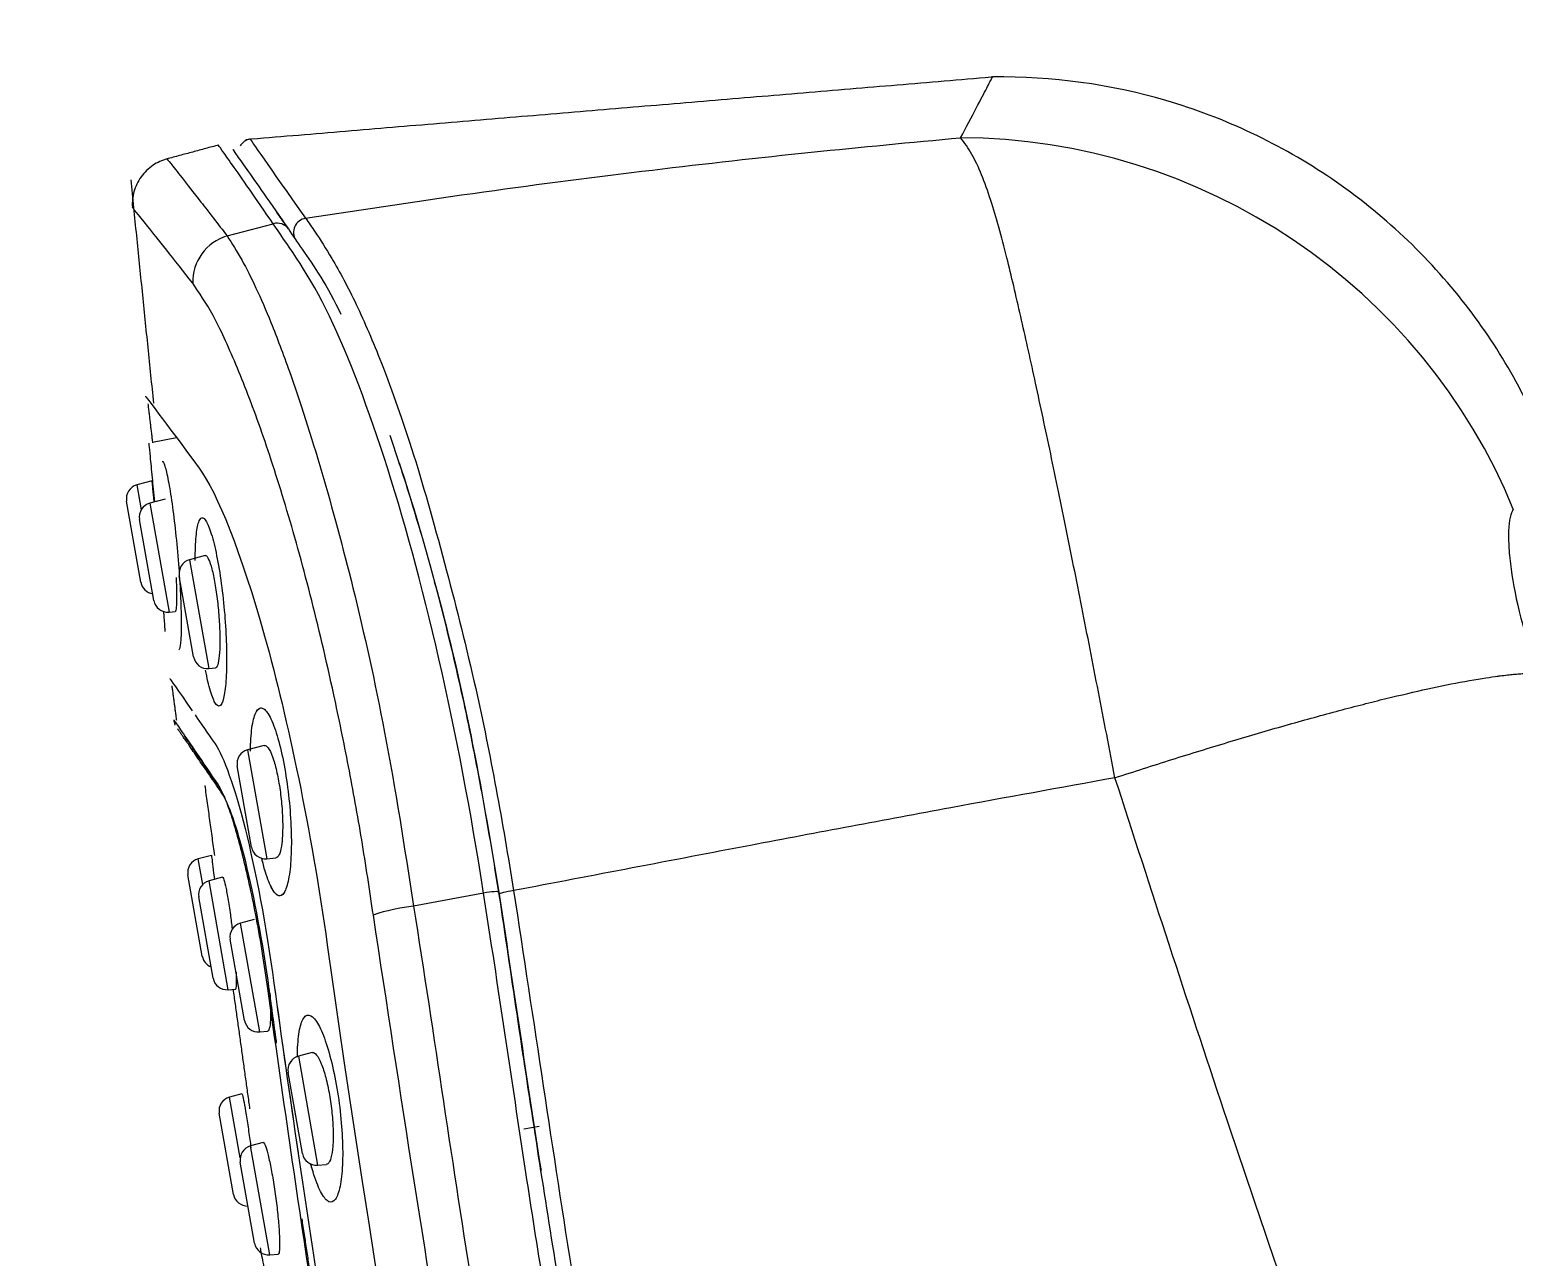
# Model space of a CAD drawing. Extents: x 0 to 3160, y 0 to 2315.
# Drawn here: x 2023.02 to 2054.55, y 1278.86 to 1304.92 of the extents above; entities that cross this region are included whole.
import ezdxf

# ---------------------------------------------------------------- set-up
doc = ezdxf.new("R2010")
doc.units = 0
doc.header["$LTSCALE"] = 10
doc.header["$MEASUREMENT"] = 0
doc.header["$PDMODE"] = 3
doc.header["$PDSIZE"] = -10
doc.layers.get('0').update_dxf_attribs({"linetype": 'CONTINUOUS'})
doc.layers.get('DEFPOINTS').update_dxf_attribs({"linetype": 'CONTINUOUS'})
doc.layers.add('1', color=7, linetype='CONTINUOUS')
doc.styles.add('Daelim Dimension', font='\x7f\x7f\x7f\x7f.TTF')
doc.dimstyles.new('DEFAULT', dxfattribs={"dimscale": 2, "dimtxt": 2, "dimasz": 2, "dimexe": 0, "dimexo": 2, "dimgap": 1, "dimtad": 1, "dimdec": 1, "dimzin": 9, "dimdsep": 46, "dimtxsty": 'Daelim Dimension', "dimcen": 0.5, "dimclrd": 252, "dimclre": 252, "dimclrt": 3, "dimadec": 1, "dimazin": 0, "dimtfac": 1, "dimtdec": 1, "dimtix": 1, "dimtmove": 0, "dimatfit": 3, "dimfxl": 0, "dimtolj": 1, "dimtzin": 1, "dimlwd": 9, "dimlwe": 9, "dimarcsym": 0})

# ---------------------------------------------------------------- blocks, each defined once
blk = doc.blocks.new('*D9')
at = {"color": 5, "lineweight": 9, "ltscale": 0.5}
for p, q in [((1659.114, 1273.856), (1659.114, 1437.376)), ((2066.626, 1346.077), (2066.626, 1437.376)), ((2058.626, 1435.376), (1667.114, 1435.376))]:
    blk.add_line(p, q, dxfattribs=at)
at = {"color": 5, "ltscale": 0.5}
for points in [[(1667.114, 1436.709), (1667.114, 1434.043), (1659.114, 1435.376)], [(2058.626, 1436.709), (2058.626, 1434.043), (2066.626, 1435.376)]]:
    blk.add_solid(points, dxfattribs=at)
at = {"layer": 'DEFPOINTS', "color": 0, "ltscale": 0.5}
for p in [(1659.114, 1435.376), (2066.626, 1342.077), (1659.114, 1269.856)]:
    blk.add_point(p, dxfattribs=at)
at = {"color": 7, "ltscale": 0.5, "insert": (1862.87, 1459.093), "char_height": 20, "attachment_point": 2, "style": 'Daelim Dimension'}
blk.add_mtext('\\A1;450', dxfattribs=at)
blk = doc.blocks.new('*D11')
at = {"color": 5, "lineweight": 9, "ltscale": 0.5}
for p, q in [((1750.512, 1321.474), (2345.833, 1321.474)), ((2343.833, 454.185), (2343.833, 1313.474)), ((2190.001, 446.185), (2345.833, 446.185))]:
    blk.add_line(p, q, dxfattribs=at)
at = {"color": 5, "ltscale": 0.5}
for points in [[(2342.499, 1313.474), (2345.166, 1313.474), (2343.833, 1321.474)], [(2342.499, 454.185), (2345.166, 454.185), (2343.833, 446.185)]]:
    blk.add_solid(points, dxfattribs=at)
at = {"layer": 'DEFPOINTS', "color": 0, "ltscale": 0.5}
for p in [(1746.512, 1321.474), (2343.833, 1321.474), (2186.001, 446.185)]:
    blk.add_point(p, dxfattribs=at)
at = {"color": 7, "ltscale": 0.5, "insert": (2328.127, 915.529), "char_height": 20, "attachment_point": 5, "rotation": 90, "style": 'Daelim Dimension'}
blk.add_mtext('\\A1;(1140)', dxfattribs=at)

msp = doc.modelspace()

# ---------------------------------------------------------------- linework, layer by layer
at = {"layer": '1', "color": 7, "linetype": 'Continuous', "lineweight": 13}
for p, q in [((2027.222, 1300.537), (2028.199, 1300.796)), ((2025.301, 1295.247), (2025.394, 1294.717)), ((2025.578, 1294.859), (2025.986, 1292.547)), ((2026.422, 1293.659), (2026.83, 1291.347)), ((2027.654, 1289.62), (2028.061, 1287.307)), ((2026.701, 1286.759), (2026.605, 1287.304)), ((2027.244, 1284.525), (2026.836, 1286.837)), ((2032.668, 1286.578), (2031.182, 1286.302)), ((2027.912, 1283.627), (2027.504, 1285.939)), ((2028.735, 1283.11), (2029.143, 1280.798)), ((2027.499, 1280.95), (2027.271, 1282.243)), ((2028.127, 1278.893), (2027.719, 1281.205))]:
    msp.add_line(p, q, dxfattribs=at)
at = {"layer": '1', "color": 7, "linetype": 'Continuous', "lineweight": 18}
for p, q in [((2026.146, 1296.248), (2025.635, 1296.149)), ((2025.627, 1295.334), (2025.301, 1295.247)), ((2025.083, 1294.905), (2025.083, 1294.905)), ((2025.387, 1293.181), (2025.083, 1294.905)), ((2025.907, 1294.947), (2025.578, 1294.859)), ((2025.36, 1294.517), (2025.36, 1294.517)), ((2025.664, 1292.794), (2025.36, 1294.517)), ((2026.752, 1293.748), (2026.422, 1293.659)), ((2026.204, 1293.318), (2026.204, 1293.318)), ((2026.508, 1291.594), (2026.204, 1293.318)), ((2025.986, 1292.547), (2026.116, 1292.558)), ((2026.83, 1291.347), (2026.972, 1291.36)), ((2028.005, 1289.714), (2027.654, 1289.62)), ((2027.436, 1289.278), (2027.436, 1289.278)), ((2027.74, 1287.554), (2027.436, 1289.278)), ((2026.886, 1287.379), (2026.605, 1287.304)), ((2028.061, 1287.307), (2028.259, 1287.325)), ((2026.387, 1286.962), (2026.387, 1286.962)), ((2026.691, 1285.239), (2026.387, 1286.962)), ((2027.122, 1286.914), (2026.836, 1286.837)), ((2026.618, 1286.495), (2026.618, 1286.495)), ((2026.922, 1284.772), (2026.618, 1286.495)), ((2027.797, 1286.018), (2027.504, 1285.939)), ((2027.286, 1285.598), (2027.286, 1285.598)), ((2027.59, 1283.874), (2027.286, 1285.598)), ((2027.244, 1284.525), (2027.396, 1284.538)), ((2027.912, 1283.627), (2028.08, 1283.642)), ((2029.026, 1283.188), (2028.735, 1283.11)), ((2028.821, 1281.045), (2028.517, 1282.768)), ((2027.532, 1282.313), (2027.271, 1282.243)), ((2027.053, 1281.901), (2027.053, 1281.901)), ((2027.357, 1280.177), (2027.053, 1281.901)), ((2033.848, 1281.616), (2033.527, 1281.562)), ((2027.985, 1281.276), (2027.719, 1281.205)), ((2027.501, 1280.863), (2027.501, 1280.863)), ((2027.805, 1279.139), (2027.501, 1280.863)), ((2029.143, 1280.798), (2029.33, 1280.814)), ((2028.127, 1278.893), (2028.305, 1278.908))]:
    msp.add_line(p, q, dxfattribs=at)
for centre, start, end in [((2025.379, 1294.957), 105, 190), ((2025.655, 1294.569), 105, 190), ((2026.5, 1293.37), 105, 190), ((2025.683, 1293.233), 190, 261.5859), ((2025.959, 1292.846), 190, 275), ((2026.804, 1291.646), 190, 275), ((2027.731, 1289.33), 105, 190), ((2028.035, 1287.606), 190, 275), ((2026.683, 1287.014), 105, 190), ((2026.914, 1286.547), 105, 190), ((2027.581, 1285.65), 105, 190), ((2026.987, 1285.291), 190, 249.2278), ((2027.218, 1284.824), 190, 275), ((2027.885, 1283.926), 190, 275), ((2028.813, 1282.82), 105, 190), ((2027.348, 1281.953), 105, 190), ((2027.796, 1280.915), 105, 190), ((2029.116, 1281.097), 190, 275), ((2027.652, 1280.229), 190, 272.5709), ((2028.1, 1279.191), 190, 275)]:
    msp.add_arc(centre, 0.3, start, end, dxfattribs=at)
for centre, major_axis, ratio, start_param, end_param in [((2043.051, 1290.37), (-10.827, 6.247), 0.973706, 4.040707, 5.243956), ((2028.928, 1300.624), (-0.248, -0.169), 0.965792, 4.272058, 6.283185), ((2032.699, 1286.552), (-0.296, -0.047), 0.101323, 3.141593, 4.801443)]:
    msp.add_ellipse(centre, major_axis=major_axis, ratio=ratio, start_param=start_param, end_param=end_param, dxfattribs=at)
at = {"layer": '1', "color": 7, "linetype": 'Continuous', "lineweight": 13}
for centre, major_axis, ratio, start_param, end_param in [((2028.275, 1300.516), (-0.247, -0.17), 0.965945, 3.141593, 4.384938), ((2027.476, 1299.602), (-0.789, -0.615), 0.964433, 4.327587, 5.672112), ((2033.299, 1286.597), (-0.296, -0.047), 0.102411, 4.662272, 6.283185), ((2031.285, 1286.217), (0.99, 0.141), 0.099973, 1.661375, 2.870269)]:
    msp.add_ellipse(centre, major_axis=major_axis, ratio=ratio, start_param=start_param, end_param=end_param, dxfattribs=at)
at = {"layer": '1', "color": 7, "linetype": 'Continuous', "lineweight": 18}
for points, degree in [([(2043.579, 1303.918), (2027.617, 1302.581)], 1), ([(2027.042, 1302.469), (2025.935, 1302.172)], 1), ([(2027.711, 1302.595), (2027.711, 1302.595), (2028.101, 1302.025), (2028.886, 1300.912)], 3), ([(2025.171, 1301.733), (2025.655, 1296.984)], 1), ([(2028.475, 1300.754), (2028.406, 1300.854), (2028.339, 1300.951), (2028.275, 1301.042)], 3), ([(2025.537, 1296.971), (2025.636, 1296.139)], 1), ([(2026.046, 1290.978), (2026.143, 1290.251)], 1), ([(2026.54, 1290.362), (2026.662, 1290.186), (2026.804, 1289.981), (2026.965, 1289.745)], 3), ([(2026.087, 1290.244), (2026.114, 1290.147)], 1), ([(2026.745, 1288.863), (2026.951, 1287.375)], 1), ([(2027.089, 1288.757), (2027.066, 1288.8), (2027.044, 1288.838), (2027.022, 1288.876)], 3), ([(2028.296, 1287.345), (2028.284, 1287.333), (2028.272, 1287.326), (2028.259, 1287.325)], 3), ([(2028.448, 1286.618), (2028.433, 1286.588), (2028.416, 1286.564), (2028.399, 1286.548)], 3), ([(2033.569, 1280.641), (2033.267, 1282.621), (2032.981, 1284.603), (2032.668, 1286.578)], 3), ([(2032.995, 1286.599), (2033.289, 1284.628), (2033.583, 1282.657), (2033.89, 1280.686)], 3), ([(2028.399, 1286.548), (2028.383, 1286.533), (2028.366, 1286.523), (2028.348, 1286.521)], 3), ([(2029.348, 1285.481), (2031.868, 1267.558), (2035.677, 1249.883), (2040.751, 1232.45)], 3), ([(2029.348, 1285.481), (2031.868, 1267.558), (2035.677, 1249.883), (2040.751, 1232.45)], 3), ([(2028.216, 1284.664), (2028.38, 1283.461), (2028.551, 1282.26), (2028.728, 1281.059)], 3), ([(2028.216, 1284.664), (2028.628, 1281.652), (2029.078, 1278.647), (2029.566, 1275.65)], 3), ([(2027.346, 1284.534), (2027.699, 1281.993)], 1)]:
    msp.add_open_spline(points, degree=degree, dxfattribs=at)
at = {"layer": '1', "color": 7, "linetype": 'Continuous', "lineweight": 13}
for points, knots in [([(2042.807, 1302.624), (2042.925, 1302.849), (2043.161, 1303.298), (2043.377, 1303.709), (2043.473, 1303.893), (2043.485, 1303.918), (2043.484, 1303.916)], [0, 0, 0, 0, 0.28201, 0.563359, 0.84412, 1, 1, 1, 1]), ([(2028.886, 1300.912), (2030.15, 1301.106), (2032.614, 1301.482), (2036.205, 1301.94), (2039.599, 1302.324), (2041.753, 1302.525), (2042.807, 1302.624)], [0, 0, 0, 0, 0.268766, 0.523986, 0.767164, 1, 1, 1, 1]), ([(2046.086, 1289.027), (2045.969, 1289.639), (2045.731, 1290.872), (2045.38, 1292.668), (2045.034, 1294.399), (2044.697, 1296.025), (2044.378, 1297.516), (2044.072, 1298.887), (2043.768, 1300.191), (2043.436, 1301.388), (2043.117, 1302.204), (2042.888, 1302.514), (2042.807, 1302.624)], [0, 0, 0, 0, 0.092794, 0.187059, 0.282219, 0.377661, 0.472767, 0.566939, 0.668739, 0.790222, 0.925457, 1, 1, 1, 1]), ([(2025.943, 1302.174), (2025.943, 1302.175), (2025.996, 1302.109), (2026.241, 1301.801), (2026.634, 1301.299), (2027.026, 1300.792), (2027.222, 1300.537)], [0, 0, 0, 0, 0.248084, 0.497153, 0.747632, 1, 1, 1, 1]), ([(2028.199, 1300.796), (2028.021, 1301.055), (2027.669, 1301.567), (2027.431, 1301.907), (2027.335, 1302.043)], [0, 0, 0, 0, 0.505602, 1, 1, 1, 1]), ([(2026.489, 1299.535), (2026.294, 1299.782), (2025.904, 1300.279), (2025.377, 1300.937), (2025.208, 1301.147), (2025.207, 1301.147)], [0, 0, 0, 0, 0.249887, 0.500469, 1, 1, 1, 1]), ([(2028.886, 1300.912), (2028.953, 1300.819), (2029.114, 1300.592), (2029.48, 1300.023), (2029.963, 1299.125), (2030.548, 1297.76), (2031.206, 1295.903), (2031.86, 1293.551), (2032.476, 1291.123), (2032.944, 1288.82), (2033.189, 1287.353), (2033.309, 1286.629)], [0, 0, 0, 0, 0.057469, 0.140259, 0.249724, 0.359222, 0.499404, 0.649424, 0.78573, 0.894254, 1, 1, 1, 1]), ([(2054.55, 1294.734), (2054.524, 1294.683), (2054.472, 1294.58), (2054.444, 1294.291), (2054.45, 1293.921), (2054.513, 1293.335), (2054.673, 1292.46), (2054.939, 1291.644), (2055.069, 1291.243)], [0, 0, 0, 0, 0.130309, 0.262004, 0.391942, 0.521614, 0.765204, 1, 1, 1, 1]), ([(2046.086, 1289.027), (2044.926, 1288.816), (2042.371, 1288.352), (2038.107, 1287.549), (2034.99, 1286.951), (2033.309, 1286.629)], [0, 0, 0, 0, 0.277045, 0.610148, 1, 1, 1, 1]), ([(2065.509, 1240.031), (2064.782, 1241.463), (2063.145, 1244.685), (2060.586, 1250.159), (2057.671, 1256.814), (2054.801, 1263.961), (2052.303, 1270.691), (2050.233, 1276.571), (2048.198, 1282.509), (2046.852, 1286.663), (2046.086, 1289.027)], [0, 0, 0, 0, 0.091611, 0.206206, 0.343764, 0.504271, 0.643103, 0.751055, 0.85833, 1, 1, 1, 1]), ([(2033.309, 1286.629), (2033.519, 1285.247), (2033.938, 1282.483), (2034.565, 1278.332), (2035.268, 1274.197), (2035.762, 1271.444), (2036.017, 1270.072)], [0, 0, 0, 0, 0.250431, 0.500714, 0.750831, 1, 1, 1, 1]), ([(2031.182, 1286.302), (2031.622, 1283.539), (2032.009, 1280.762), (2032.913, 1275.23), (2033.396, 1272.469), (2034.937, 1264.199), (2036.087, 1258.704), (2038.631, 1247.752), (2040.022, 1242.304), (2042.282, 1234.201), (2043.064, 1231.51), (2044.694, 1226.15), (2045.58, 1223.493), (2046.376, 1220.81)], [0, 0, 0, 0, 0.125, 0.125, 0.25, 0.25, 0.5, 0.5, 0.75, 0.75, 0.875, 0.875, 1, 1, 1, 1]), ([(2045.532, 1220.619), (2044.67, 1223.329), (2042.961, 1228.705), (2040.64, 1236.794), (2038.512, 1244.807), (2036.332, 1253.763), (2034.156, 1263.754), (2032.037, 1274.868), (2030.9, 1282.344), (2030.328, 1286.107)], [0, 0, 0, 0, 0.127045, 0.25202, 0.37503, 0.496181, 0.662126, 0.829978, 1, 1, 1, 1]), ([(2034.772, 1273.377), (2034.485, 1275.006), (2034.208, 1276.637), (2033.814, 1279.059), (2033.69, 1279.85), (2033.569, 1280.641)], [0, 0, 0, 0, 0.673901, 0.673901, 1, 1, 1, 1])]:
    msp.add_open_spline(points, degree=3, knots=knots, dxfattribs=at)
at = {"layer": '1', "color": 7, "linetype": 'Continuous', "lineweight": 18}
for points, knots in [([(2055.35, 1295.838), (2054.89, 1297.033), (2053.66, 1299.234), (2050.811, 1301.923), (2047.265, 1303.588), (2044.766, 1303.926), (2043.486, 1303.917)], [0, 0, 0, 0, 0.244065, 0.5, 0.755935, 1, 1, 1, 1]), ([(2027.335, 1302.043), (2027.334, 1302.046), (2027.235, 1302.186), (2027.085, 1302.398), (2027.036, 1302.467), (2027.036, 1302.467), (2027.036, 1302.467)], [0, 0, 0, 0, 0.008417, 0.504427, 0.999418, 1, 1, 1, 1]), ([(2027.342, 1302.371), (2027.342, 1302.371), (2027.391, 1302.301), (2027.617, 1301.982), (2027.982, 1301.465), (2028.341, 1300.947), (2028.522, 1300.686)], [0, 0, 0, 0, 0.247096, 0.495496, 0.746108, 1, 1, 1, 1]), ([(2027.714, 1302.596), (2027.691, 1302.592), (2027.646, 1302.58), (2027.58, 1302.544), (2027.532, 1302.498), (2027.508, 1302.464), (2027.501, 1302.451)], [0, 0, 0, 0, 0.253574, 0.533134, 0.833176, 1, 1, 1, 1]), ([(2025.947, 1302.175), (2025.836, 1302.145), (2025.631, 1302.052), (2025.376, 1301.806), (2025.224, 1301.486), (2025.201, 1301.262), (2025.207, 1301.147)], [0, 0, 0, 0, 0.242508, 0.5, 0.757492, 1, 1, 1, 1]), ([(2032.668, 1286.578), (2032.139, 1290.029), (2031.374, 1293.315), (2030.147, 1297.085), (2029.733, 1298.15), (2028.901, 1299.831), (2028.451, 1300.417), (2028.199, 1300.796)], [0, 0, 0, 0, 0.5, 0.5, 0.75, 0.75, 1, 1, 1, 1]), ([(2027.222, 1300.537), (2027.323, 1300.378), (2027.593, 1299.954), (2028.066, 1298.957), (2028.628, 1297.447), (2029.225, 1295.612), (2029.923, 1293.023), (2030.618, 1289.926), (2030.988, 1287.549), (2031.182, 1286.302)], [0, 0, 0, 0, 0.093716, 0.24921, 0.34225, 0.499168, 0.649639, 0.816167, 1, 1, 1, 1]), ([(2028.522, 1300.686), (2028.613, 1300.552), (2028.798, 1300.28), (2029.216, 1299.682), (2029.497, 1299.166), (2029.64, 1298.876)], [0, 0, 0, 0, 0.321258, 0.654197, 1, 1, 1, 1]), ([(2030.328, 1286.107), (2030.248, 1286.643), (2030.087, 1287.715), (2029.802, 1289.284), (2029.441, 1291.05), (2028.992, 1292.951), (2028.461, 1294.856), (2027.923, 1296.505), (2027.402, 1297.856), (2026.91, 1298.92), (2026.629, 1299.33), (2026.489, 1299.535)], [0, 0, 0, 0, 0.083096, 0.166337, 0.250704, 0.376105, 0.500956, 0.625352, 0.750098, 0.875155, 1, 1, 1, 1]), ([(2025.485, 1297.135), (2025.485, 1297.135), (2025.485, 1297.135), (2025.482, 1297.139), (2025.875, 1296.624), (2026.625, 1295.605)], [0, 0, 0, 0, 0.001255, 0.001255, 1, 1, 1, 1]), ([(2025.681, 1294.889), (2025.664, 1295.073), (2025.648, 1295.248), (2025.617, 1295.575), (2025.602, 1295.726), (2025.58, 1295.959), (2025.571, 1296.044), (2025.564, 1296.12), (2025.562, 1296.135), (2025.562, 1296.135)], [0, 0, 0, 0, 0.252866, 0.252866, 0.538694, 0.538694, 0.823614, 0.823614, 1, 1, 1, 1]), ([(2025.681, 1294.889), (2025.664, 1295.073), (2025.648, 1295.248), (2025.617, 1295.575), (2025.602, 1295.726), (2025.58, 1295.959), (2025.571, 1296.044), (2025.564, 1296.12), (2025.562, 1296.135), (2025.562, 1296.135)], [0, 0, 0, 0, 0.252866, 0.252866, 0.538694, 0.538694, 0.823614, 0.823614, 1, 1, 1, 1]), ([(2031.338, 1294.228), (2031.199, 1294.706), (2030.98, 1295.414), (2030.76, 1296.071), (2030.682, 1296.296)], [0, 0, 0, 0, 0.647243, 1, 1, 1, 1]), ([(2025.841, 1295.748), (2025.856, 1295.752), (2025.876, 1295.719), (2025.92, 1295.58), (2025.945, 1295.473), (2025.996, 1295.202), (2026.024, 1295.035), (2026.076, 1294.664), (2026.102, 1294.454), (2026.148, 1294.024), (2026.169, 1293.796), (2026.204, 1293.352), (2026.218, 1293.13), (2026.238, 1292.721), (2026.244, 1292.53), (2026.247, 1292.204), (2026.244, 1292.065), (2026.231, 1291.861), (2026.22, 1291.793), (2026.202, 1291.754), (2026.197, 1291.748), (2026.192, 1291.747)], [0, 0, 0, 0, 0.106612, 0.106612, 0.213249, 0.213249, 0.319532, 0.319532, 0.42562, 0.42562, 0.531957, 0.531957, 0.638942, 0.638942, 0.746692, 0.746692, 0.854922, 0.854922, 0.963054, 0.963054, 1, 1, 1, 1]), ([(2025.841, 1295.748), (2025.856, 1295.752), (2025.876, 1295.719), (2025.92, 1295.58), (2025.945, 1295.473), (2025.996, 1295.202), (2026.024, 1295.035), (2026.076, 1294.664), (2026.102, 1294.454), (2026.148, 1294.024), (2026.169, 1293.796), (2026.204, 1293.352), (2026.218, 1293.13), (2026.238, 1292.721), (2026.244, 1292.53), (2026.247, 1292.204), (2026.244, 1292.065), (2026.231, 1291.861), (2026.22, 1291.793), (2026.202, 1291.754), (2026.197, 1291.748), (2026.192, 1291.747)], [0, 0, 0, 0, 0.106612, 0.106612, 0.213249, 0.213249, 0.319532, 0.319532, 0.42562, 0.42562, 0.531957, 0.531957, 0.638942, 0.638942, 0.746692, 0.746692, 0.854922, 0.854922, 0.963054, 0.963054, 1, 1, 1, 1]), ([(2030.877, 1295.718), (2030.877, 1295.718), (2031.153, 1294.88), (2031.69, 1293.069), (2032.429, 1289.966), (2032.805, 1287.728), (2032.995, 1286.599)], [0, 0, 0, 0, 0.000279, 0.337108, 0.665547, 1, 1, 1, 1]), ([(2026.625, 1295.605), (2027.012, 1295.079), (2027.515, 1293.828), (2028.518, 1290.245), (2029.003, 1287.934), (2029.348, 1285.481)], [0, 0, 0, 0, 0.5, 0.5, 1, 1, 1, 1]), ([(2026.625, 1295.605), (2027.012, 1295.079), (2027.515, 1293.828), (2028.518, 1290.245), (2029.003, 1287.934), (2029.348, 1285.481)], [0, 0, 0, 0, 0.5, 0.5, 1, 1, 1, 1]), ([(2025.668, 1294.883), (2025.668, 1294.887), (2025.668, 1294.892), (2025.658, 1294.999), (2025.65, 1295.09), (2025.637, 1295.229), (2025.632, 1295.28), (2025.628, 1295.325), (2025.627, 1295.334), (2025.627, 1295.334)], [0, 0, 0, 0, 0.015134, 0.015134, 0.391977, 0.391977, 0.767616, 0.767616, 1, 1, 1, 1]), ([(2026.543, 1293.73), (2026.543, 1293.731), (2026.543, 1293.732), (2026.545, 1293.913), (2026.553, 1294.073), (2026.58, 1294.327), (2026.6, 1294.424), (2026.642, 1294.519), (2026.66, 1294.541), (2026.68, 1294.547)], [0, 0, 0, 0, 0.001724, 0.001724, 0.378237, 0.378237, 0.757843, 0.757843, 1, 1, 1, 1]), ([(2026.543, 1293.643), (2026.543, 1293.674), (2026.543, 1293.703), (2026.545, 1293.913), (2026.553, 1294.073), (2026.58, 1294.327), (2026.6, 1294.424), (2026.642, 1294.519), (2026.66, 1294.541), (2026.68, 1294.547)], [0, 0, 0, 0, 0.057172, 0.057172, 0.412772, 0.412772, 0.771293, 0.771293, 1, 1, 1, 1]), ([(2026.68, 1294.547), (2026.711, 1294.556), (2026.746, 1294.527), (2026.82, 1294.395), (2026.86, 1294.291), (2026.938, 1294.025), (2026.976, 1293.86), (2027.047, 1293.492), (2027.08, 1293.285), (2027.135, 1292.859), (2027.158, 1292.634), (2027.192, 1292.194), (2027.203, 1291.974), (2027.212, 1291.565), (2027.21, 1291.372), (2027.194, 1291.04), (2027.179, 1290.897), (2027.14, 1290.682), (2027.114, 1290.607), (2027.056, 1290.538), (2027.023, 1290.542), (2026.953, 1290.628), (2026.917, 1290.71), (2026.844, 1290.938), (2026.808, 1291.086), (2026.773, 1291.26), (2026.773, 1291.263), (2026.772, 1291.266)], [0, 0, 0, 0, 0.083429, 0.083429, 0.166911, 0.166911, 0.249591, 0.249591, 0.331355, 0.331355, 0.412827, 0.412827, 0.494822, 0.494822, 0.577951, 0.577951, 0.662292, 0.662292, 0.747311, 0.747311, 0.832119, 0.832119, 0.915969, 0.915969, 0.998643, 0.998643, 1, 1, 1, 1]), ([(2026.68, 1294.547), (2026.711, 1294.556), (2026.746, 1294.527), (2026.82, 1294.395), (2026.86, 1294.291), (2026.938, 1294.025), (2026.976, 1293.86), (2027.047, 1293.492), (2027.08, 1293.285), (2027.135, 1292.859), (2027.158, 1292.634), (2027.192, 1292.194), (2027.203, 1291.974), (2027.212, 1291.565), (2027.21, 1291.372), (2027.194, 1291.04), (2027.179, 1290.897), (2027.14, 1290.682), (2027.114, 1290.607), (2027.056, 1290.538), (2027.023, 1290.542), (2026.953, 1290.628), (2026.917, 1290.71), (2026.844, 1290.938), (2026.808, 1291.086), (2026.77, 1291.276), (2026.767, 1291.295), (2026.763, 1291.314)], [0, 0, 0, 0, 0.082799, 0.082799, 0.165651, 0.165651, 0.247707, 0.247707, 0.328855, 0.328855, 0.409713, 0.409713, 0.491089, 0.491089, 0.57359, 0.57359, 0.657295, 0.657295, 0.741673, 0.741673, 0.825841, 0.825841, 0.909058, 0.909058, 0.991108, 0.991108, 1, 1, 1, 1]), ([(2026.75, 1293.747), (2026.769, 1293.754), (2026.79, 1293.738), (2026.833, 1293.662), (2026.857, 1293.601), (2026.902, 1293.445), (2026.925, 1293.347), (2026.967, 1293.128), (2026.986, 1293.005), (2027.019, 1292.751), (2027.033, 1292.617), (2027.054, 1292.354), (2027.061, 1292.222), (2027.068, 1291.977), (2027.067, 1291.861), (2027.059, 1291.661), (2027.05, 1291.574), (2027.028, 1291.444), (2027.013, 1291.398), (2026.988, 1291.366), (2026.98, 1291.361), (2026.972, 1291.36)], [0, 0, 0, 0, 0.106423, 0.106423, 0.212916, 0.212916, 0.31829, 0.31829, 0.422513, 0.422513, 0.526391, 0.526391, 0.630924, 0.630924, 0.736841, 0.736841, 0.844254, 0.844254, 0.952559, 0.952559, 1, 1, 1, 1]), ([(2026.135, 1293.285), (2026.135, 1293.279), (2026.135, 1293.273), (2026.142, 1293.145), (2026.146, 1293.03), (2026.149, 1292.835), (2026.148, 1292.752), (2026.14, 1292.629), (2026.134, 1292.587), (2026.123, 1292.562), (2026.12, 1292.559), (2026.116, 1292.558)], [0, 0, 0, 0, 0.013446, 0.013446, 0.305176, 0.305176, 0.59813, 0.59813, 0.890912, 0.890912, 1, 1, 1, 1]), ([(2033.003, 1286.55), (2032.892, 1287.23), (2032.671, 1288.576), (2032.287, 1290.512), (2031.933, 1292.035), (2031.707, 1292.9), (2031.63, 1293.186)], [0, 0, 0, 0, 0.290155, 0.57411, 0.856264, 1, 1, 1, 1]), ([(2025.906, 1292.134), (2025.906, 1292.134), (2025.905, 1292.151), (2025.899, 1292.238), (2025.892, 1292.328), (2025.881, 1292.478), (2025.878, 1292.51), (2025.876, 1292.545)], [0, 0, 0, 0, 0.356475, 0.356475, 0.870006, 0.870006, 1, 1, 1, 1]), ([(2025.906, 1292.134), (2025.906, 1292.132), (2025.905, 1292.15), (2025.899, 1292.238), (2025.892, 1292.328), (2025.881, 1292.478), (2025.878, 1292.51), (2025.876, 1292.545)], [0, 0, 0, 0, 0.368793, 0.368793, 0.872494, 0.872494, 1, 1, 1, 1]), ([(2026.001, 1291.133), (2026.001, 1291.133), (2026.001, 1291.133), (2025.999, 1291.136), (2026.162, 1290.907), (2026.478, 1290.451)], [0, 0, 0, 0, 0.003051, 0.003051, 1, 1, 1, 1]), ([(2027.714, 1289.613), (2027.715, 1289.653), (2027.716, 1289.691), (2027.725, 1289.906), (2027.741, 1290.062), (2027.787, 1290.308), (2027.818, 1290.4), (2027.892, 1290.508), (2027.936, 1290.524), (2028.029, 1290.477), (2028.081, 1290.414), (2028.183, 1290.217), (2028.235, 1290.082), (2028.331, 1289.762), (2028.377, 1289.574), (2028.455, 1289.174), (2028.49, 1288.957), (2028.543, 1288.522), (2028.562, 1288.299), (2028.584, 1287.873), (2028.588, 1287.665), (2028.578, 1287.289), (2028.564, 1287.117), (2028.522, 1286.832), (2028.493, 1286.717), (2028.424, 1286.562), (2028.382, 1286.52), (2028.309, 1286.519), (2028.278, 1286.535), (2028.247, 1286.569)], [0, 0, 0, 0, 0.016371, 0.016371, 0.093962, 0.093962, 0.172844, 0.172844, 0.252458, 0.252458, 0.331874, 0.331874, 0.410134, 0.410134, 0.486736, 0.486736, 0.561959, 0.561959, 0.636762, 0.636762, 0.712318, 0.712318, 0.78947, 0.78947, 0.868327, 0.868327, 0.948175, 0.948175, 1, 1, 1, 1]), ([(2027.714, 1289.591), (2027.714, 1289.616), (2027.715, 1289.64), (2027.721, 1289.846), (2027.735, 1290.008), (2027.777, 1290.269), (2027.806, 1290.37), (2027.877, 1290.496), (2027.92, 1290.522), (2027.968, 1290.507), (2027.971, 1290.506), (2027.974, 1290.505)], [0, 0, 0, 0, 0.040509, 0.040509, 0.349542, 0.349542, 0.663866, 0.663866, 0.981483, 0.981483, 1, 1, 1, 1]), ([(2026.086, 1290.259), (2026.084, 1290.261), (2026.102, 1290.235), (2026.237, 1290.039), (2026.538, 1289.597), (2026.864, 1289.118), (2027.027, 1288.877)], [0, 0, 0, 0, 0.155724, 0.435349, 0.716341, 1, 1, 1, 1]), ([(2027.022, 1288.876), (2026.859, 1289.117), (2026.575, 1289.537), (2026.386, 1289.816), (2026.32, 1289.914)], [0, 0, 0, 0, 0.57371, 1, 1, 1, 1]), ([(2026.965, 1289.745), (2027.147, 1289.48), (2027.374, 1288.85), (2027.828, 1287.048), (2028.049, 1285.89), (2028.216, 1284.664)], [0, 0, 0, 0, 0.5, 0.5, 1, 1, 1, 1]), ([(2026.965, 1289.745), (2027.147, 1289.48), (2027.374, 1288.85), (2027.828, 1287.048), (2028.049, 1285.89), (2028.216, 1284.664)], [0, 0, 0, 0, 0.5, 0.5, 1, 1, 1, 1]), ([(2028.006, 1289.714), (2028.014, 1289.716), (2028.021, 1289.716), (2028.057, 1289.708), (2028.087, 1289.677), (2028.147, 1289.573), (2028.178, 1289.499), (2028.236, 1289.318), (2028.264, 1289.209), (2028.313, 1288.976), (2028.334, 1288.848), (2028.369, 1288.589), (2028.382, 1288.454), (2028.399, 1288.197), (2028.402, 1288.069), (2028.4, 1287.838), (2028.394, 1287.73), (2028.373, 1287.549), (2028.357, 1287.474), (2028.325, 1287.387), (2028.311, 1287.361), (2028.296, 1287.345)], [0, 0, 0, 0, 0.033078, 0.033078, 0.148543, 0.148543, 0.26241, 0.26241, 0.373874, 0.373874, 0.483246, 0.483246, 0.591815, 0.591815, 0.701222, 0.701222, 0.812743, 0.812743, 0.926729, 0.926729, 1, 1, 1, 1]), ([(2027.027, 1288.877), (2027.066, 1288.81), (2027.145, 1288.674), (2027.323, 1288.2), (2027.561, 1287.369), (2027.797, 1286.277), (2027.969, 1285.31), (2028.042, 1284.799), (2028.078, 1284.547)], [0, 0, 0, 0, 0.123643, 0.249975, 0.500435, 0.750586, 0.876701, 1, 1, 1, 1]), ([(2028.116, 1284.532), (2027.98, 1285.532), (2027.798, 1286.501), (2027.433, 1287.977), (2027.25, 1288.488), (2027.106, 1288.702)], [0, 0, 0, 0, 0.5, 0.5, 1, 1, 1, 1]), ([(2026.888, 1287.38), (2026.888, 1287.381), (2026.889, 1287.37), (2026.895, 1287.318), (2026.902, 1287.265), (2026.919, 1287.122), (2026.93, 1287.03), (2026.944, 1286.909), (2026.946, 1286.891), (2026.949, 1286.873)], [0, 0, 0, 0, 0.251546, 0.251546, 0.597439, 0.597439, 0.943465, 0.943465, 1, 1, 1, 1]), ([(2028.247, 1286.569), (2028.201, 1286.617), (2028.152, 1286.704), (2028.058, 1286.94), (2028.011, 1287.093), (2027.964, 1287.284), (2027.961, 1287.299), (2027.957, 1287.315)], [0, 0, 0, 0, 0.479049, 0.479049, 0.958553, 0.958553, 1, 1, 1, 1]), ([(2028.285, 1286.536), (2028.279, 1286.54), (2028.274, 1286.544), (2028.222, 1286.587), (2028.172, 1286.666), (2028.076, 1286.889), (2028.028, 1287.035), (2027.975, 1287.239), (2027.967, 1287.273), (2027.958, 1287.308)], [0, 0, 0, 0, 0.053064, 0.053064, 0.488406, 0.488406, 0.91724, 0.91724, 1, 1, 1, 1]), ([(2027.123, 1286.914), (2027.129, 1286.916), (2027.136, 1286.906), (2027.156, 1286.855), (2027.171, 1286.802), (2027.202, 1286.66), (2027.219, 1286.569), (2027.254, 1286.361), (2027.272, 1286.242), (2027.303, 1286.019), (2027.316, 1285.916), (2027.328, 1285.813)], [0, 0, 0, 0, 0.160338, 0.160338, 0.383317, 0.383317, 0.605538, 0.605538, 0.827211, 0.827211, 1, 1, 1, 1]), ([(2046.998, 1224.814), (2046.865, 1225.238), (2046.219, 1227.316), (2045.07, 1231.052), (2043.63, 1236.045), (2042.256, 1241.05), (2040.951, 1246.068), (2039.716, 1251.098), (2038.549, 1256.138), (2037.451, 1261.188), (2036.422, 1266.247), (2035.463, 1271.314), (2034.574, 1276.388), (2033.755, 1281.468), (2033.254, 1284.856), (2033.003, 1286.55)], [0, 0, 0, 0, 0.021085, 0.103268, 0.185275, 0.267126, 0.34884, 0.430437, 0.511936, 0.593357, 0.674721, 0.756046, 0.837353, 0.918663, 1, 1, 1, 1]), ([(2027.41, 1284.897), (2027.413, 1284.829), (2027.415, 1284.769), (2027.416, 1284.648), (2027.414, 1284.596), (2027.405, 1284.548), (2027.401, 1284.539), (2027.396, 1284.538)], [0, 0, 0, 0, 0.303852, 0.303852, 0.732125, 0.732125, 1, 1, 1, 1]), ([(2028.078, 1284.547), (2028.388, 1282.361), (2028.881, 1278.885), (2029.442, 1275.412), (2029.658, 1274.124)], [0, 0, 0, 0, 0.628795, 1, 1, 1, 1]), ([(2028.129, 1284.454), (2028.13, 1284.451), (2028.13, 1284.448), (2028.139, 1284.32), (2028.144, 1284.201), (2028.146, 1283.992), (2028.144, 1283.9), (2028.131, 1283.756), (2028.121, 1283.703), (2028.1, 1283.653), (2028.09, 1283.643), (2028.08, 1283.642)], [0, 0, 0, 0, 0.006763, 0.006763, 0.277025, 0.277025, 0.550106, 0.550106, 0.825463, 0.825463, 1, 1, 1, 1]), ([(2028.712, 1283.094), (2028.713, 1283.119), (2028.713, 1283.143), (2028.718, 1283.346), (2028.731, 1283.505), (2028.775, 1283.758), (2028.805, 1283.855), (2028.867, 1283.953), (2028.894, 1283.977), (2028.924, 1283.984)], [0, 0, 0, 0, 0.048304, 0.048304, 0.404356, 0.404356, 0.76735, 0.76735, 1, 1, 1, 1]), ([(2028.712, 1283.101), (2028.713, 1283.124), (2028.713, 1283.146), (2028.718, 1283.346), (2028.731, 1283.505), (2028.775, 1283.758), (2028.805, 1283.855), (2028.867, 1283.953), (2028.894, 1283.977), (2028.924, 1283.984)], [0, 0, 0, 0, 0.043523, 0.043523, 0.401363, 0.401363, 0.766181, 0.766181, 1, 1, 1, 1]), ([(2028.924, 1283.984), (2028.969, 1283.996), (2029.022, 1283.969), (2029.13, 1283.84), (2029.188, 1283.736), (2029.3, 1283.469), (2029.356, 1283.302), (2029.455, 1282.932), (2029.501, 1282.725), (2029.577, 1282.3), (2029.609, 1282.078), (2029.654, 1281.644), (2029.668, 1281.428), (2029.679, 1281.028), (2029.675, 1280.839), (2029.65, 1280.511), (2029.628, 1280.369), (2029.57, 1280.152), (2029.532, 1280.075), (2029.446, 1280.001), (2029.397, 1280.003), (2029.294, 1280.085), (2029.239, 1280.166), (2029.132, 1280.395), (2029.078, 1280.544), (2029.02, 1280.743), (2029.013, 1280.769), (2029.006, 1280.796)], [0, 0, 0, 0, 0.083766, 0.083766, 0.167606, 0.167606, 0.250257, 0.250257, 0.330971, 0.330971, 0.410291, 0.410291, 0.489445, 0.489445, 0.569734, 0.569734, 0.65193, 0.65193, 0.735928, 0.735928, 0.82076, 0.82076, 0.905072, 0.905072, 0.987836, 0.987836, 1, 1, 1, 1]), ([(2028.924, 1283.984), (2028.969, 1283.996), (2029.022, 1283.969), (2029.13, 1283.84), (2029.188, 1283.736), (2029.3, 1283.469), (2029.356, 1283.302), (2029.455, 1282.932), (2029.501, 1282.725), (2029.577, 1282.3), (2029.609, 1282.078), (2029.654, 1281.644), (2029.668, 1281.428), (2029.679, 1281.028), (2029.675, 1280.839), (2029.65, 1280.511), (2029.628, 1280.369), (2029.57, 1280.152), (2029.532, 1280.075), (2029.446, 1280.001), (2029.397, 1280.003), (2029.294, 1280.085), (2029.239, 1280.166), (2029.132, 1280.395), (2029.078, 1280.544), (2029.019, 1280.749), (2029.01, 1280.781), (2029.001, 1280.813)], [0, 0, 0, 0, 0.083539, 0.083539, 0.167152, 0.167152, 0.249579, 0.249579, 0.330074, 0.330074, 0.409179, 0.409179, 0.488119, 0.488119, 0.568189, 0.568189, 0.650163, 0.650163, 0.733933, 0.733933, 0.818535, 0.818535, 0.902618, 0.902618, 0.985158, 0.985158, 1, 1, 1, 1]), ([(2029.026, 1283.188), (2029.027, 1283.189), (2029.028, 1283.189), (2029.056, 1283.195), (2029.088, 1283.177), (2029.153, 1283.097), (2029.188, 1283.033), (2029.254, 1282.87), (2029.287, 1282.769), (2029.345, 1282.546), (2029.372, 1282.422), (2029.417, 1282.168), (2029.435, 1282.034), (2029.461, 1281.776), (2029.47, 1281.647), (2029.476, 1281.409), (2029.473, 1281.296), (2029.458, 1281.103), (2029.445, 1281.019), (2029.41, 1280.892), (2029.388, 1280.848), (2029.352, 1280.82), (2029.341, 1280.815), (2029.33, 1280.815)], [0, 0, 0, 0, 0.003079, 0.003079, 0.112794, 0.112794, 0.221742, 0.221742, 0.328583, 0.328583, 0.432938, 0.432938, 0.535614, 0.535614, 0.638181, 0.638181, 0.742228, 0.742228, 0.848688, 0.848688, 0.957431, 0.957431, 1, 1, 1, 1]), ([(2027.533, 1282.313), (2027.536, 1282.314), (2027.541, 1282.304), (2027.555, 1282.252), (2027.566, 1282.2), (2027.593, 1282.058), (2027.609, 1281.967), (2027.642, 1281.759), (2027.66, 1281.639), (2027.694, 1281.403), (2027.711, 1281.284), (2027.726, 1281.167)], [0, 0, 0, 0, 0.153789, 0.153789, 0.371655, 0.371655, 0.589254, 0.589254, 0.80667, 0.80667, 1, 1, 1, 1]), ([(2027.987, 1281.277), (2027.995, 1281.279), (2028.005, 1281.269), (2028.032, 1281.218), (2028.051, 1281.166), (2028.09, 1281.024), (2028.112, 1280.933), (2028.155, 1280.725), (2028.177, 1280.606), (2028.218, 1280.357), (2028.238, 1280.223), (2028.273, 1279.959), (2028.289, 1279.826), (2028.313, 1279.577), (2028.323, 1279.458), (2028.335, 1279.251), (2028.337, 1279.16), (2028.335, 1279.019), (2028.331, 1278.966), (2028.318, 1278.919), (2028.312, 1278.909), (2028.305, 1278.908)], [0, 0, 0, 0, 0.078526, 0.078526, 0.18588, 0.18588, 0.292779, 0.292779, 0.399163, 0.399163, 0.50522, 0.50522, 0.611317, 0.611317, 0.717826, 0.717826, 0.824923, 0.824923, 0.932489, 0.932489, 1, 1, 1, 1]), ([(2027.922, 1279.04), (2027.935, 1278.971), (2027.994, 1278.664), (2028.179, 1277.691), (2028.49, 1275.942), (2028.712, 1274.586), (2028.816, 1273.92)], [0, 0, 0, 0, 0.146153, 0.435348, 0.724275, 1, 1, 1, 1])]:
    msp.add_open_spline(points, degree=3, knots=knots, dxfattribs=at)
at = {"layer": '1', "color": 7, "linetype": 'Continuous', "lineweight": 13}
msp.add_rational_spline([(2046.086, 1289.027), (2053.136, 1291.329), (2055.069, 1291.243)], [1, 0.867277698727, 1], degree=2, dxfattribs=at)
at = {"layer": '1', "color": 7, "linetype": 'Continuous', "lineweight": 18}
for points, weights in [([(2027.106, 1288.702), (2026.496, 1289.601), (2026.171, 1290.064), (2026.171, 1290.064)], [0.991424734993, 0.99142168495, 0.991419912743, 0.991419911478]), ([(2028.273, 1283.389), (2028.22, 1283.77), (2028.167, 1284.151), (2028.116, 1284.532)], [0.991425569132, 0.991425564381, 0.991425559543, 0.991425554618]), ([(2029.438, 1275.667), (2029.222, 1276.997), (2029.014, 1278.327), (2028.813, 1279.659)], [0.991425653507, 0.991425641015, 0.991425627464, 0.99142561285])]:
    msp.add_rational_spline(points, weights, degree=3, dxfattribs=at)

# ---------------------------------------------------------------- dimensions: what is measured, and where the dimension line sits
at = {"color": 5, "ltscale": 0.5}
for base, p1, p2, angle, text, picture, middle in [((1659.114, 1435.376), (2066.626, 1342.077), (1659.114, 1269.856), 180, '450', '*D9', (1862.87, 1435.376)), ((2343.833, 1321.474), (2186.001, 446.185), (1746.512, 1321.474), 90, '(1140)', '*D11', (2343.833, 915.529))]:
    dim = msp.add_linear_dim(base=base, p1=p1, p2=p2, angle=angle, text=text, dimstyle='DEFAULT', override={"dimtxt": 10, "dimasz": 4, "dimexe": 1, "dimdec": 0, "dimclrd": 5, "dimclre": 5, "dimclrt": 7}, dxfattribs=at)
    dim.commit()
    dim.dimension.update_dxf_attribs({"geometry": picture, "text_midpoint": middle, "dimtype": 160})

doc.saveas('drawing.dxf')
